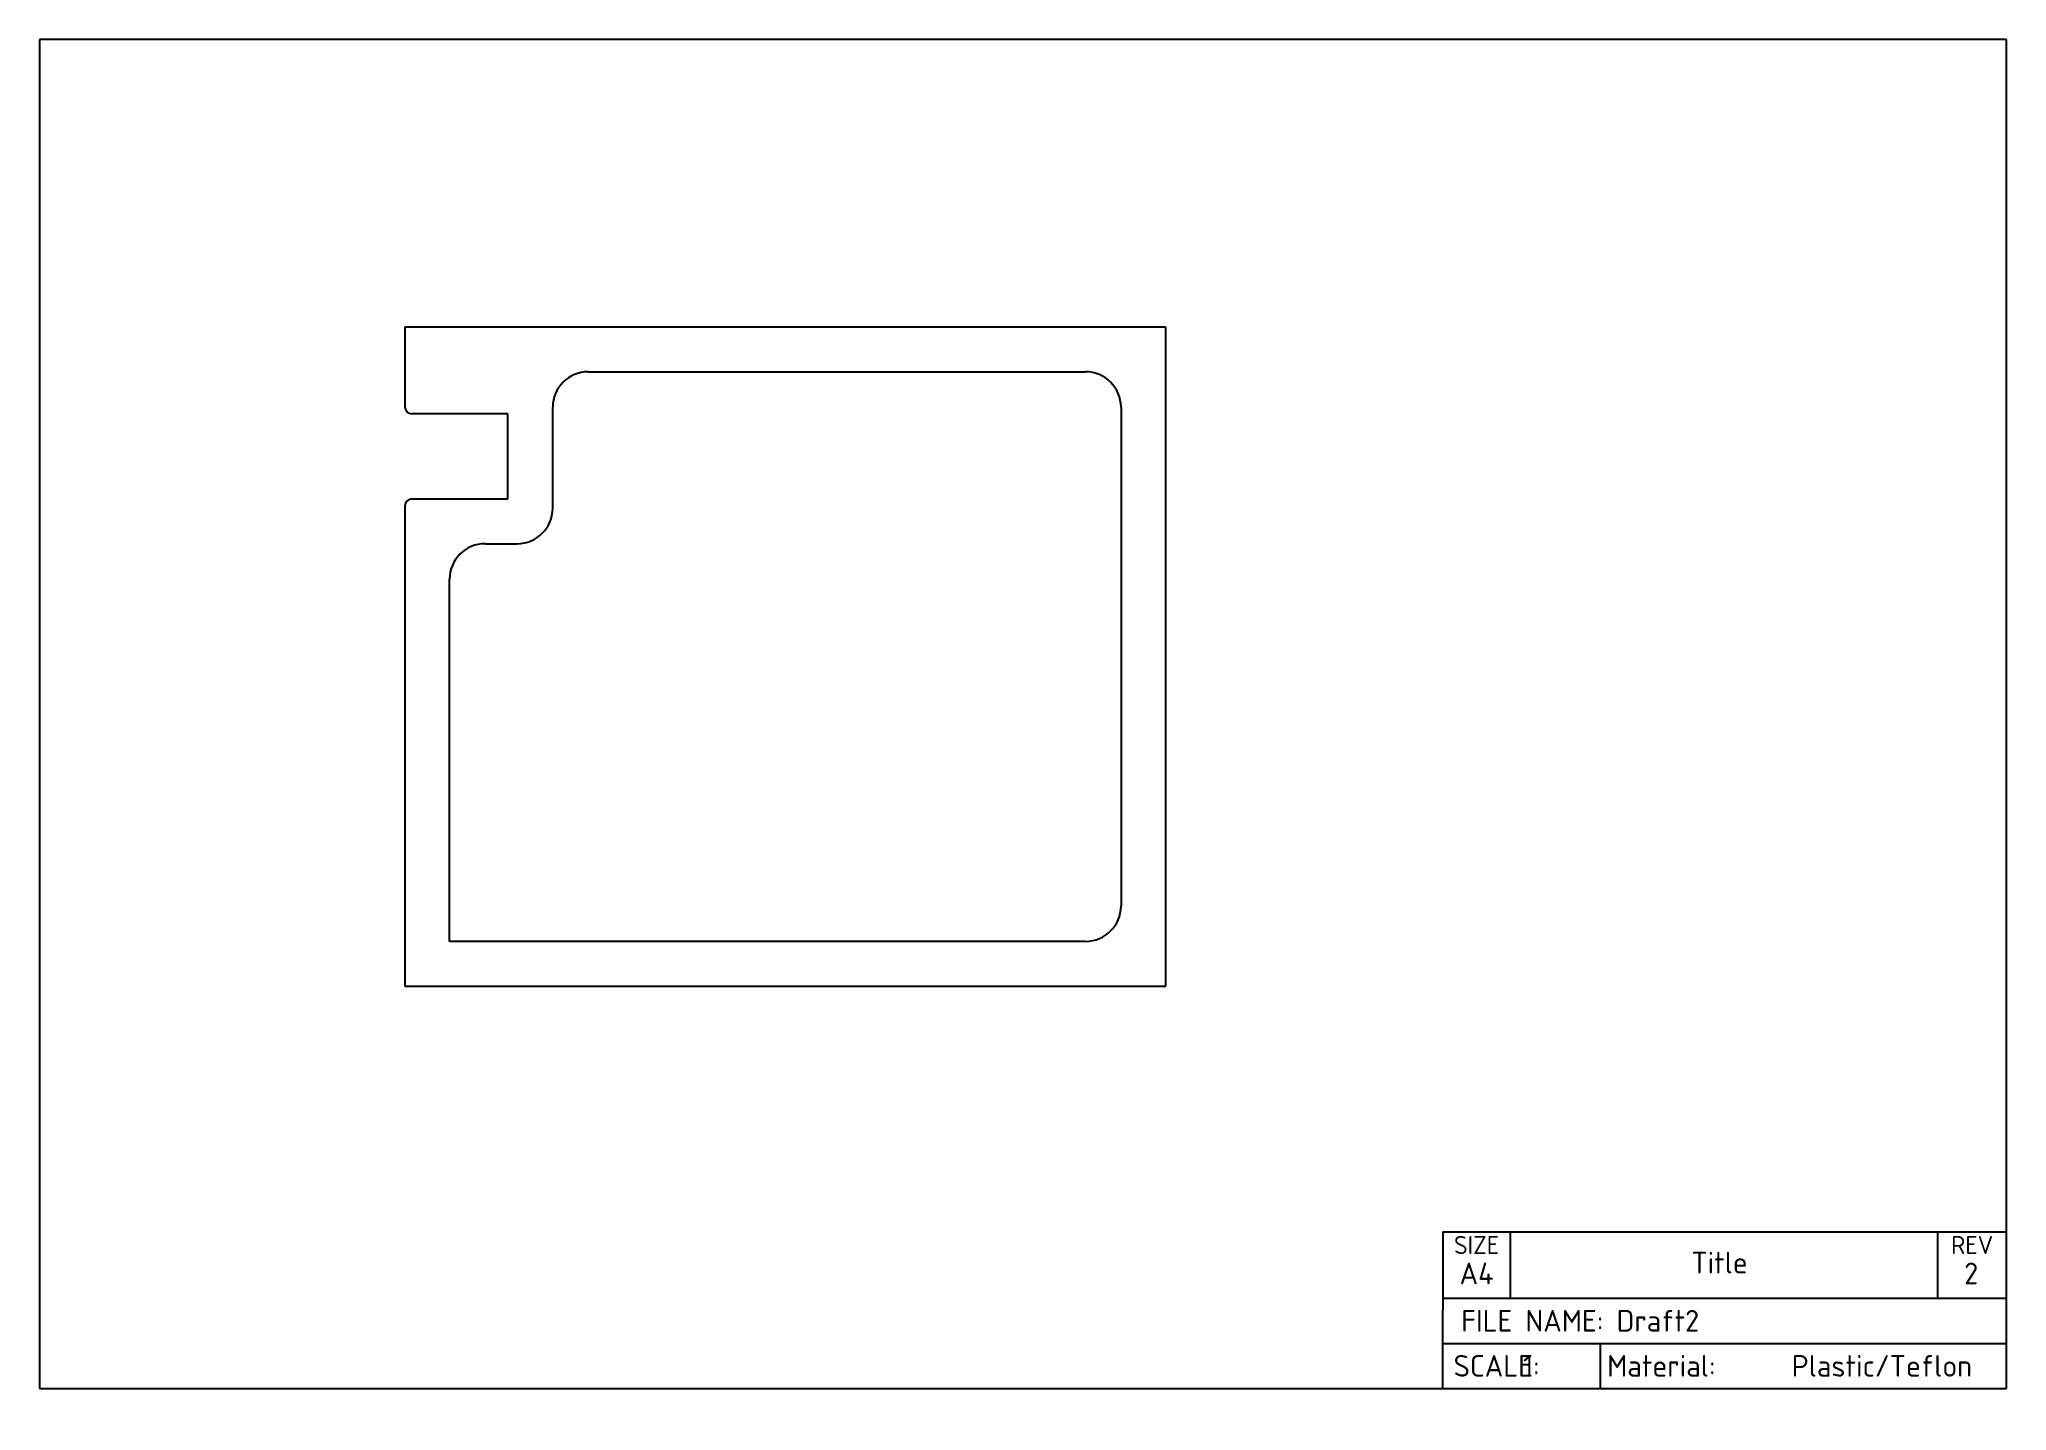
# Model space of a CAD drawing. Header units: millimetres. Extents: x 10 to 287, y 7 to 200.
import ezdxf
from ezdxf.entities.mleader import LeaderData, LeaderLine
from ezdxf.math import Vec2, Vec3

# ---------------------------------------------------------------- set-up
doc = ezdxf.new("R2010")
doc.units = ezdxf.units.MM
doc.layers.add('Default', color=7, linetype='Continuous')
doc.layers.add('TOPCOLLAR', color=7, linetype='Continuous')

# ---------------------------------------------------------------- blocks, each defined once
blk = doc.blocks.new('_DOT')
at = {"color": 0}
blk.add_line((0, 0), (-1, 0), dxfattribs=at)
at = {"color": 0, "const_width": 0.333}
blk.add_lwpolyline([(-0.1665, 0, 1), (0.1665, 0, 1)], format="xyb", close=True, dxfattribs=at)
blk = doc.blocks.new('SE')
at = {"layer": 'TOPCOLLAR', "color": 7, "linetype": 'Continuous'}
for p, q in [((168.62, 159.48), (61.47, 159.48)), ((61.47, 159.48), (61.47, 148.27)), ((168.62, 66.66), (168.62, 159.48)), ((87.29, 153.18), (157.32, 153.18)), ((75.99, 147.27), (62.47, 147.27)), ((75.99, 135.27), (75.99, 147.27)), ((82.29, 133.97), (82.29, 148.18)), ((162.32, 148.18), (162.32, 77.96)), ((61.47, 134.27), (61.47, 66.66)), ((62.47, 135.27), (75.99, 135.27)), ((72.77, 128.97), (77.29, 128.97)), ((67.77, 72.96), (67.77, 123.97)), ((157.32, 72.96), (67.77, 72.96)), ((61.47, 66.66), (168.62, 66.66))]:
    blk.add_line(p, q, dxfattribs=at)
for centre, radius, start, end in [((87.29, 148.18), 5, 90, 180), ((157.32, 148.18), 5, 0, 90), ((62.47, 148.27), 1, 180, 270), ((62.47, 134.27), 1, 90, 180), ((77.29, 133.97), 5, 270, 0), ((72.77, 123.97), 5, 90, 180), ((157.32, 77.96), 5, 270, 0)]:
    blk.add_arc(centre, radius, start, end, dxfattribs=at)

msp = doc.modelspace()

# ---------------------------------------------------------------- linework, layer by layer
at = {"layer": 'Default', "color": 7, "linetype": 'Continuous'}
for p, q in [((287, 200), (10, 200)), ((10, 200), (10, 10)), ((287, 10), (287, 200)), ((207.62, 10), (207.69, 32.08)), ((207.66, 32.07), (287.03, 32.07)), ((217.15, 22.7), (217.15, 32.1)), ((277.35, 22.7), (277.35, 32.1)), ((207.62, 22.7), (287, 22.7)), ((207.62, 16.35), (287, 16.35)), ((229.85, 10), (229.85, 16.35)), ((10, 10), (287, 10))]:
    msp.add_line(p, q, dxfattribs=at)

# ---------------------------------------------------------------- block references
at = {"layer": 'Default'}
msp.add_blockref('SE', (0, 0), dxfattribs=at)

# ---------------------------------------------------------------- texts
for s, insert, char_height, width, attachment_point in [('{\\fSolid Edge ISO|b0||i0||c0|p34;\\C7;\\H2.54;\\W1.;SIZE}', (212.39, 31.47), 2.54, 9.525, 2), ('{\\fSolid Edge ISO|b0||i0||c0|p34;\\C7;\\H2.54;\\W1.;REV}', (282.17, 31.47), 2.54, 9.652, 2), ('{\\fSolid Edge ISO|b1||i0||c0|p34;\\C7;\\H3.048;\\W1.;A4}', (212.39, 26.19), 3.048, 9.525, 5), ('{\\fSolid Edge ISO|b0||i0||c0|p34;\\C7;\\H3.048;\\W1.;SCALE:}', (209.15, 13.18), 3.048, 20.701, 4), ('{\\fSolid Edge ISO|b0||i0||c0|p34;\\C7;\\H3.048;\\W1.;Material:}', (230.77, 13.18), 3.048, 23.876, 4)]:
    msp.add_mtext(s, dxfattribs=dict(at, insert=insert, char_height=char_height, width=width, attachment_point=attachment_point))

# ---------------------------------------------------------------- leaders
at = {"layer": 'Default', "color": 7, "linetype": 'Continuous'}
ml = msp.add_multileader_mtext('Standard', dxfattribs=at)
ml.set_content('{\\pxsm0.9;\\fSolid Edge ISO|b0||i0||c0|p34;\\W1.;Title\\P}', color=256)
ml.set_leader_properties()
ml.set_arrow_properties(name='DOT')
ml.build(insert=Vec2(0, 0))
ml.multileader.update_dxf_attribs({"leader_type": 0, "dogleg_length": 0, "arrow_head_size": 3.05})
ctx = ml.context
ctx.base_point, ctx.char_height, ctx.arrow_head_size, ctx.landing_gap_size = Vec3(241.38, 27.71), 3.048, 3.05, 1.07
ctx.text_align_type = 1
ctx.mtext.insert, ctx.mtext.alignment = Vec3(246.6, 29.24), 2
ml = msp.add_multileader_mtext('Standard', dxfattribs=at)
ml.set_content('{\\pxsm0.9;\\fSolid Edge ISO|b0||i0||c0|p34;\\W1.;2\\P}', color=256)
ml.set_leader_properties()
ml.set_arrow_properties(name='DOT')
ml.build(insert=Vec2(0, 0))
ml.multileader.update_dxf_attribs({"leader_type": 0, "dogleg_length": 0, "arrow_head_size": 3.05})
ctx = ml.context
ctx.base_point, ctx.char_height, ctx.arrow_head_size, ctx.landing_gap_size = Vec3(279.24, 26.19), 3.048, 3.05, 1.07
ctx.text_align_type = 1
ctx.mtext.insert, ctx.mtext.alignment = Vec3(282.04, 27.72), 2
ml = msp.add_multileader_mtext('Standard', dxfattribs=at)
ml.set_content('{\\pxsm0.9;\\fSolid Edge ISO|b0||i0||c0|p34;\\W1.;FILE NAME: Draft2\\P}', color=256)
ml.set_leader_properties()
ml.set_arrow_properties(name='DOT')
ml.build(insert=Vec2(0, 0))
ml.multileader.update_dxf_attribs({"leader_type": 0, "dogleg_length": 0, "arrow_head_size": 3.05})
ctx = ml.context
ctx.base_point, ctx.char_height, ctx.arrow_head_size, ctx.landing_gap_size = Vec3(208.22, 19.52), 3.048, 3.05, 1.07
ctx.mtext.insert = Vec3(210.22, 21.05)
ml = msp.add_multileader_mtext('Standard', dxfattribs=at)
ml.set_content('{\\pxsm0.9;\\fSolid Edge ISO|b0||i0||c0|p34;\\W1.;1\\P}', color=256)
ml.set_leader_properties()
ml.set_arrow_properties(name='DOT')
ml.build(insert=Vec2(0, 0))
ml.multileader.update_dxf_attribs({"leader_type": 0, "dogleg_length": 0, "arrow_head_size": 3.05})
ctx = ml.context
ctx.base_point, ctx.char_height, ctx.arrow_head_size, ctx.landing_gap_size = Vec3(216.92, 13.16), 3.048, 3.05, 1.07
ctx.mtext.insert = Vec3(218.92, 14.69)
ml = msp.add_multileader_mtext('Standard', dxfattribs=at)
ml.set_content('{\\pxsm0.9;\\fSolid Edge ISO|b0||i0||c0|p34;\\W1.;Plastic/Teflon\\P}', color=256)
ml.set_leader_properties()
ml.set_arrow_properties(name='DOT')
ml.build(insert=Vec2(0, 0))
ml.multileader.update_dxf_attribs({"leader_type": 0, "dogleg_length": 0, "arrow_head_size": 3.05})
ctx = ml.context
ctx.base_point, ctx.char_height, ctx.arrow_head_size, ctx.landing_gap_size = Vec3(254.77, 13.17), 3.048, 3.05, 1.07
ctx.mtext.insert = Vec3(256.77, 14.7)

doc.saveas('drawing.dxf')
